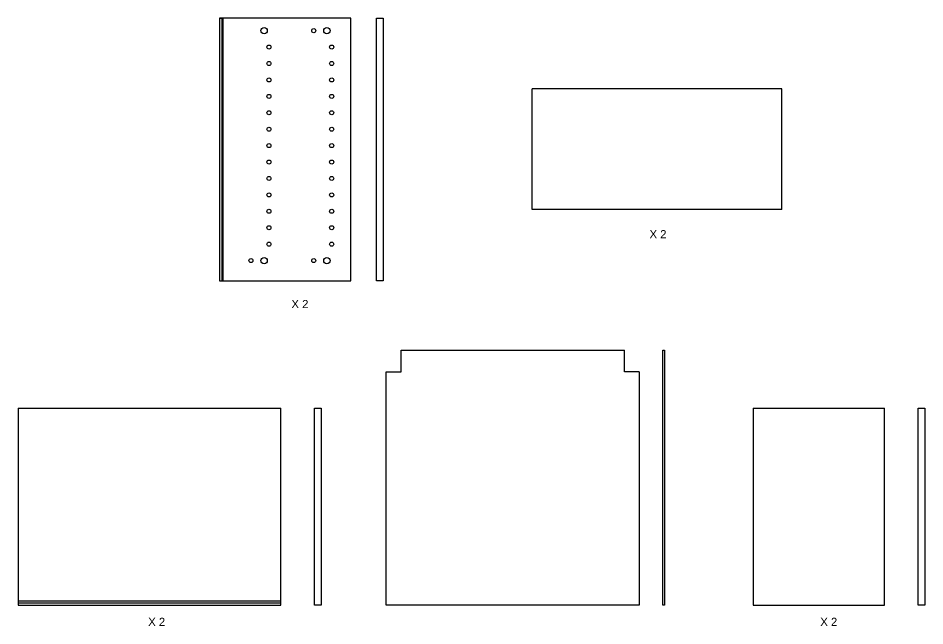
# Model space of a CAD drawing. Header units: millimetres. Extents: x 6384 to 7139, y 3709 to 4012.
# Drawn here: x 6862.8 to 7138.9, y 3709 to 3894 of the extents above; entities that cross this region are included whole.
import ezdxf

# ---------------------------------------------------------------- set-up
doc = ezdxf.new("R2010")
doc.units = ezdxf.units.MM
doc.layers.add('prospetti', color=2, linetype='Continuous')
doc.layers.add('quote', color=3, linetype='Continuous')
doc.styles.add('underline', font='arial.ttf')

msp = doc.modelspace()

# ---------------------------------------------------------------- linework, layer by layer
at = {"layer": 'prospetti'}
for p, q in [((6964.1, 3894.03), (6924.1, 3894.03)), ((6924.1, 3894.03), (6924.1, 3814.03)), ((6924.1, 3894.03), (6924.8, 3894.03)), ((6924.8, 3894.03), (6924.8, 3814.03)), ((6925.3, 3814.03), (6925.3, 3894.03)), ((6964.1, 3814.03), (6964.1, 3894.03)), ((7095.38, 3872.51), (7019.38, 3872.51)), ((7019.38, 3835.76), (7019.38, 3872.51)), ((7095.38, 3835.76), (7095.38, 3872.51)), ((7095.38, 3835.76), (7019.38, 3835.76)), ((6924.1, 3814.03), (6964.1, 3814.03)), ((6924.8, 3814.03), (6925.3, 3814.03)), ((6979.43, 3786.33), (6979.43, 3792.97)), ((6979.43, 3792.97), (7047.43, 3792.97)), ((7047.43, 3786.33), (7047.43, 3792.97)), ((6974.93, 3715.33), (6974.93, 3786.33)), ((6974.93, 3786.33), (6979.43, 3786.33)), ((7051.93, 3786.33), (7047.43, 3786.33)), ((7051.93, 3786.33), (7051.93, 3715.33)), ((6862.83, 3775.27), (6862.83, 3715.27)), ((6862.83, 3775.27), (6942.83, 3775.27)), ((6942.83, 3715.27), (6942.83, 3775.27)), ((7086.64, 3775.27), (7086.64, 3715.27)), ((7086.64, 3775.27), (7126.64, 3775.27)), ((7126.64, 3715.27), (7126.64, 3775.27)), ((6942.83, 3716.47), (6862.83, 3716.47)), ((6862.83, 3715.97), (6942.83, 3715.97)), ((6862.83, 3715.27), (6942.83, 3715.27)), ((7051.93, 3715.33), (6974.93, 3715.33)), ((7086.64, 3715.27), (7126.64, 3715.27))]:
    msp.add_line(p, q, dxfattribs=at)
for points in [[(6971.96, 3894.03), (6973.96, 3894.03), (6973.96, 3814.03), (6971.96, 3814.03)], [(7059.13, 3792.97), (7059.58, 3792.97), (7059.58, 3715.33), (7059.13, 3715.33)], [(6953.08, 3775.27), (6955.08, 3775.27), (6955.08, 3715.27), (6953.08, 3715.27)], [(7136.9, 3775.27), (7138.9, 3775.27), (7138.9, 3715.27), (7136.9, 3715.27)]]:
    msp.add_lwpolyline(points, close=True, dxfattribs=at)
for centre, radius in [((6937.72, 3890.22), 0.955), ((6952.83, 3890.22), 0.614), ((6956.83, 3890.22), 0.955), ((6939.18, 3885.22), 0.614), ((6958.29, 3885.22), 0.614), ((6939.18, 3880.22), 0.614), ((6958.29, 3880.22), 0.614), ((6939.18, 3875.22), 0.614), ((6958.29, 3875.22), 0.614), ((6939.18, 3870.22), 0.614), ((6958.29, 3870.22), 0.614), ((6939.18, 3865.22), 0.614), ((6958.29, 3865.22), 0.614), ((6939.18, 3860.22), 0.614), ((6958.29, 3860.22), 0.614), ((6939.18, 3855.22), 0.614), ((6958.29, 3855.22), 0.614), ((6939.18, 3850.22), 0.614), ((6958.29, 3850.22), 0.614), ((6939.18, 3845.22), 0.614), ((6939.18, 3845.22), 0.614), ((6958.29, 3845.22), 0.614), ((6958.29, 3845.22), 0.614), ((6939.18, 3840.22), 0.614), ((6958.29, 3840.22), 0.614), ((6939.18, 3835.22), 0.614), ((6958.29, 3835.22), 0.614), ((6939.18, 3830.22), 0.614), ((6958.29, 3830.22), 0.614), ((6939.18, 3825.22), 0.614), ((6958.29, 3825.22), 0.614), ((6937.72, 3820.22), 0.955), ((6956.83, 3820.22), 0.955), ((6933.72, 3820.22), 0.614), ((6952.83, 3820.22), 0.614)]:
    msp.add_circle(centre, radius, dxfattribs=at)

# ---------------------------------------------------------------- texts
at = {"layer": 'quote', "style": 'underline'}
for p in [(7055.07, 3827.02), (6946.04, 3805.76), (6902.43, 3709), (7107.06, 3709)]:
    msp.add_text('X 2', height=2.463, dxfattribs=at).set_placement(p)

doc.saveas('drawing.dxf')
